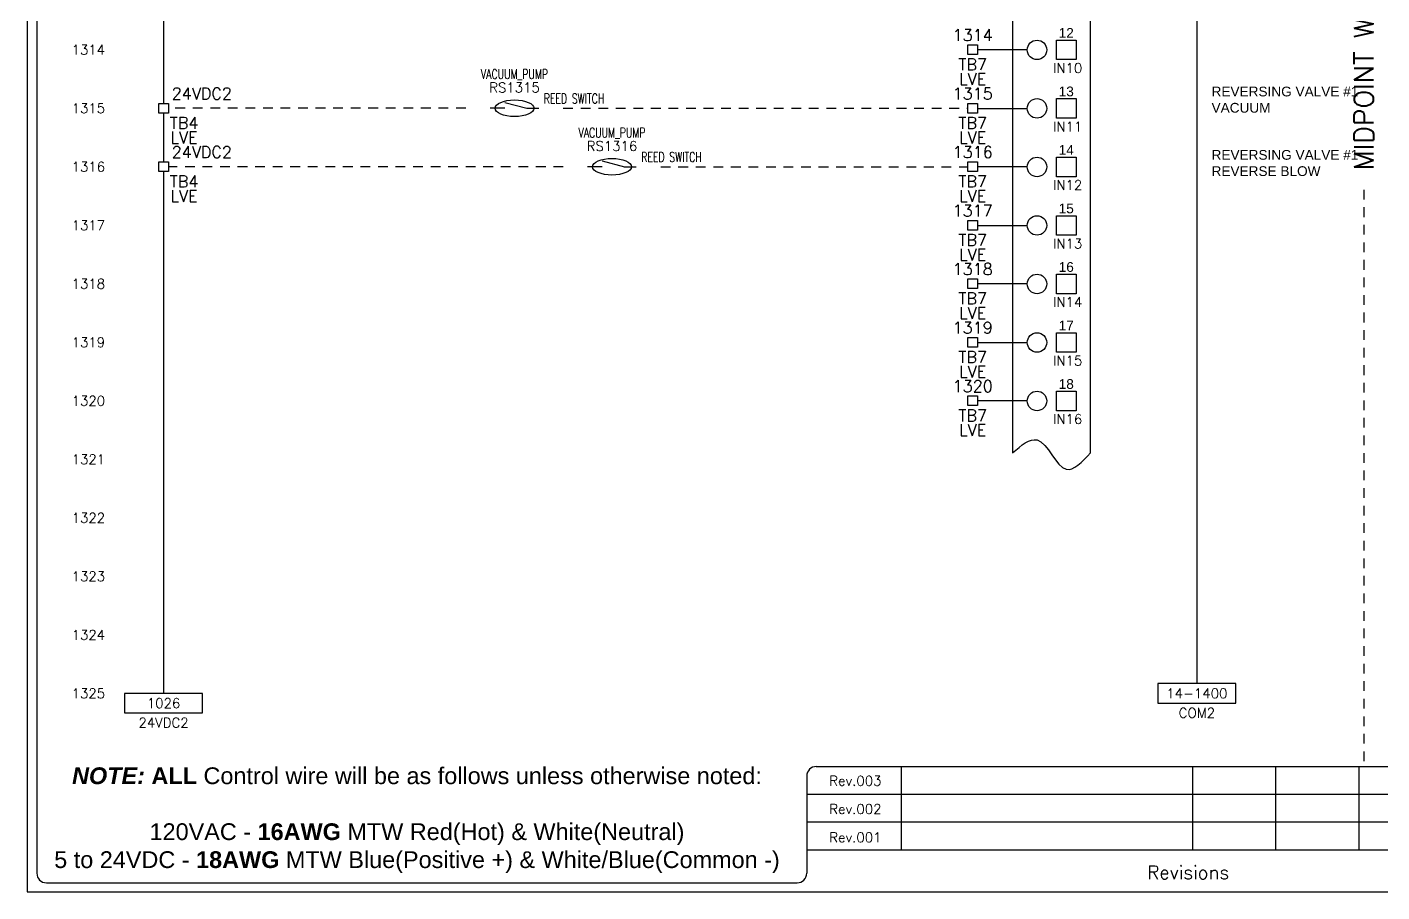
# Model space of a CAD drawing. Header units: inches. Extents: x 0 to 34.2, y 0 to 22.
# Drawn here: x 0 to 17.37, y -0.04 to 11.04 of the extents above; entities that cross this region are included whole.
import ezdxf
from ezdxf.enums import TextEntityAlignment as Align

# ---------------------------------------------------------------- set-up
doc = ezdxf.new("R2010")
doc.units = ezdxf.units.IN
doc.header["$MEASUREMENT"] = 0
doc.linetypes.add('HIDDEN2', pattern=[0.1875, 0.125, -0.0625])
for name, color, linetype in [('BLU_12AWG', 5, 'Continuous'), ('BLU_18 AWG', 150, 'Continuous'), ('BLU_18AWG', 5, 'Continuous'), ('BLU_WHT_12AWG', 4, 'Continuous'), ('DESC', 150, 'Continuous'), ('LOC', 8, 'Continuous'), ('LOCBOX', 3, 'HIDDEN2'), ('SYMS', 7, 'Continuous'), ('TAGS', 1, 'Continuous'), ('WIREREF', 50, 'Continuous'), ('XREF', 7, 'Continuous')]:
    doc.layers.add(name, color=color, linetype=linetype)
doc.layers.add('MidPoint', color=210, linetype='HIDDEN2', plot=False)
doc.styles.add('Fields', font='simplex.shx', dxfattribs={"height": 0.185})
doc.styles.get("Standard").update_dxf_attribs({"font": 'arial.ttf'})
doc.styles.add('Title_Block', font='simplex.shx', dxfattribs={"height": 0.185})
doc.styles.add('WD', font='romans.shx', dxfattribs={"height": 0.185})

# ---------------------------------------------------------------- blocks, each defined once
blk = doc.blocks.new('RG_Master_Ver_4_2_2')
at = {"color": 3}
for p, q in [((0.125, 21.734), (0.125, 0.194)), ((9.998, 1.441), (9.998, 0.194)), ((10.12, 1.563), (34.15, 1.563)), ((11.207, 1.563), (11.207, 0.496)), ((14.942, 1.563), (14.942, 0.496)), ((16.009, 1.563), (16.009, 0.496)), ((17.076, 1.563), (17.076, 0.496)), ((9.998, 1.207), (19.566, 1.207)), ((9.998, 0.852), (19.566, 0.852)), ((9.998, 0.496), (19.566, 0.496)), ((0.247, 0.072), (9.875, 0.072))]:
    blk.add_line(p, q, dxfattribs=at)
blk.add_lwpolyline([(0, -0.044), (34.25, -0.044), (34.25, 21.956), (0, 21.956)], close=True, dxfattribs=at)
for centre, start, end in [((10.12, 1.441), 90, 180), ((0.247, 0.194), 180, 270), ((9.875, 0.194), 270, 360)]:
    blk.add_arc(centre, 0.122, start, end, dxfattribs=at)
at = {"layer": 'MidPoint'}
blk.add_line((17.141, 8.956), (17.141, 1.581), dxfattribs=at)
at = {"style": 'Title_Block'}
for s, width, heights, insert, char_height, attachment_point in [('\\pxqc;Rev.003', 1.24498, [0], (9.998, 1.442), 0.125, 1), ('\\pxqc;Rev.002', 1.24498, [0], (9.998, 1.08), 0.125, 1), ('\\pxqc;Rev.001', 1.24498, [0], (9.998, 0.717), 0.125, 1), ('\\pxqc;Revisions', 9.42628, [0.392], (14.889, 0.206), 0.17145, 5)]:
    blk.add_mtext_dynamic_manual_height_columns(s, width=width, gutter_width=0.857, heights=heights, dxfattribs=dict(at, insert=insert, char_height=char_height, attachment_point=attachment_point))
at = {"style": 'Fields'}
for tag, p in [('DESCRIPTION_3', (13.116, 1.307)), ('DRN_3', (15.472, 1.307)), ('CHK_3', (16.529, 1.307)), ('APP_3', (17.552, 1.307)), ('DATE_3', (18.829, 1.307)), ('CUSTOMER', (28.997, 1.214)), ('DRAWING_DESC', (32.229, 1.246)), ('DESCRIPTION_2', (13.116, 0.951)), ('DRN_2', (15.472, 0.951)), ('CHK_2', (16.529, 0.951)), ('APP_2', (17.552, 0.951)), ('DATE_2', (18.829, 0.951)), ('DRAWING_#', (32.125, 0.894)), ('SIZE', (30.715, 0.894)), ('REV', (33.543, 0.894)), ('DESCRIPTION_1', (13.116, 0.596)), ('DRN_1', (15.472, 0.596)), ('CHK_1', (16.529, 0.596)), ('APP_1', (17.552, 0.596)), ('DATE_1', (18.829, 0.596)), ('PROJECT_#', (28.981, 0.581)), ('DRN_BY', (30.875, 0.524)), ('CHK_BY', (31.762, 0.524)), ('APP_BY', (32.75, 0.524)), ('SCALE', (33.652, 0.524)), ('PROJECT_NAME', (29.021, 0.176)), ('SHEETNUM', (32.753, 0.176)), ('TTL_SHTS', (33.547, 0.176))]:
    blk.add_attdef(tag, text='', height=0.125, dxfattribs=at).set_placement(p, align=Align.CENTER)
at = {"style": 'Fields', "flags": 9}
blk.add_attdef('WD_TB', (9.953, 0.194), '', height=0.0638, dxfattribs=at)
at = {"layer": 'MidPoint', "insert": (17.016, 9.206), "char_height": 0.25, "attachment_point": 1, "rotation": 90, "style": 'Fields'}
blk.add_mtext_dynamic_manual_height_columns('MIDPOINT WILL NOT PRINT', width=5.375, gutter_width=0.575, heights=[0], dxfattribs=at)
blk = doc.blocks.new('HA2S1_REF_1')
for p, q in [((0, 0.25), (0, 0)), ((1, 0.25), (0, 0.25)), ((1, 0), (1, 0.25)), ((0, 0), (1, 0))]:
    blk.add_line(p, q)
at = {"style": 'WD', "flags": 1}
blk.add_attdef('SIGCODE', text='', height=0.125, dxfattribs=at).set_placement((0.5, 0.3125), align=Align.CENTER)
at = {"style": 'WD'}
for tag, p in [('XREF', (0.5, 0.0625)), ('DESC1', (0.5, -0.1875))]:
    blk.add_attdef(tag, text='', height=0.125, dxfattribs=at).set_placement(p, align=Align.CENTER)
blk = doc.blocks.new('HT0W01')
for p, q in [((-0.062, 0.062), (0.062, 0.062)), ((-0.062, -0.062), (-0.062, 0.062)), ((0.062, 0.062), (0.062, -0.062)), ((0.062, -0.062), (-0.062, -0.062))]:
    blk.add_line(p, q)
at = {"style": 'WD', "flags": 1}
for tag, p, height in [('ASSYCODE', (-0.5, 0.5), 0.15), ('INST', (-0.438, 0.357), 0.15), ('DESC1', (0.612, 0.115), 0.15), ('X4TERM01', (-0.062, 0), 0.0125), ('X4TERMDESC01', (-0.055, -0.023), 0.025), ('X2TERMDESC01', (-0.006, 0.029), 0.025), ('STRIPSEQ', (0, 0), 0.00125), ('X2TERM01', (0, 0.062), 0.0125), ('X1TERMDESC01', (0.039, -0.003), 0.025), ('X1TERM01', (0.062, 0), 0.0125), ('LINKTERM', (0, -0.002), 0.00125), ('X8TERM01', (0, -0.062), 0.0125), ('X8TERMDESC01', (0, -0.054), 0.025)]:
    blk.add_attdef(tag, p, '', height=height, dxfattribs=at)
at = {"linetype": 'Continuous', "style": 'WD', "flags": 1}
blk.add_attdef('MFG', text='', height=0.15, dxfattribs=at).set_placement((-0.472, 0.062), align=Align.RIGHT)
at = {"linetype": 'Continuous', "style": 'WD', "flags": 8}
for tag, p in [('WIRENO', (0, 0.188)), ('TAGSTRIP', (0, -0.188))]:
    blk.add_attdef(tag, text='', height=0.15, dxfattribs=at).set_placement(p, align=Align.MIDDLE)
at = {"linetype": 'Continuous', "style": 'WD'}
for tag, p, flags in [('CAT', (-0.938, -0.125), 1), ('DESC2', (0.612, -0.041), 9), ('DESC3', (0.612, -0.198), 9)]:
    blk.add_attdef(tag, p, '', height=0.15, dxfattribs=dict(at, flags=flags))
at = {"style": 'WD'}
blk.add_attdef('LOC', text='', height=0.15, dxfattribs=at).set_placement((0, -0.375), align=Align.MIDDLE)
blk = doc.blocks.new('HDV11_RS_001')
for p, q in [((-0.125, 0), (-0.312, 0)), ((-0.125, 0.074), (0.159, 0)), ((0.158, 0), (0.312, 0))]:
    blk.add_line(p, q)
blk.add_ellipse((0, 0), major_axis=(-0.25, 0), ratio=0.426607)
at = {"style": 'WD', "width": 0.7}
for tag, p in [('INST', (0, 0.438)), ('LOC', (0, 0.312)), ('XREF', (0, -0.25)), ('WDTAGALT', (0, -0.375))]:
    blk.add_attdef(tag, text='', height=0.125, dxfattribs=at).set_placement(p, align=Align.CENTER)
at = {"style": 'WD'}
blk.add_attdef('TAG1', text='', height=0.125, dxfattribs=at).set_placement((0, 0.141), align=Align.CENTER)
for tag, p in [('X2LINK', (0, 0.203)), ('X8LINK', (0, -0.062))]:
    blk.add_attdef(tag, p, '', height=0.01, dxfattribs=at)
at = {"style": 'WD', "width": 0.7}
for tag, p in [('DESC2', (0.375, 0.062)), ('DESC1', (1.25, 0.062))]:
    blk.add_attdef(tag, p, '', height=0.125, dxfattribs=at)
at = {"style": 'WD'}
for tag, p, height, flags in [('X4TERM01', (-0.312, 0), 0.005, 1), ('FAMILY', (0.038, 0.037), 0.01, 9), ('CONTACT', (0.038, 0.02), 0.01, 1), ('X1TERM02', (0.312, 0), 0.005, 1)]:
    blk.add_attdef(tag, p, '', height=height, dxfattribs=dict(at, flags=flags))
at = {"linetype": 'Continuous', "style": 'WD', "flags": 9}
for tag, p in [('CAT', (0.063, -0.007)), ('ASSYCODE', (0.062, -0.043)), ('MFG', (0.063, -0.027))]:
    blk.add_attdef(tag, text='', height=0.01, dxfattribs=at).set_placement(p, align=Align.CENTER)
at = {"style": 'WD', "width": 0.8}
blk.add_attdef('TERM01', text='', height=0.125, dxfattribs=at).set_placement((-0.25, -0.015), align=Align.TOP_RIGHT)
blk.add_attdef('TERM02', text='', height=0.125, dxfattribs=at).set_placement((0.25, -0.015), align=Align.TOP_LEFT)

msp = doc.modelspace()

# ---------------------------------------------------------------- linework, layer by layer
for p, q in [((12.637, 19.873), (12.637, 5.584)), ((13.637, 5.584), (13.637, 19.873)), ((13.2, 10.873), (13.45, 10.873)), ((13.2, 10.623), (13.2, 10.873)), ((13.45, 10.873), (13.45, 10.623)), ((13.45, 10.873), (13.45, 10.623)), ((13.45, 10.623), (13.2, 10.623)), ((13.2, 10.123), (13.45, 10.123)), ((13.2, 9.873), (13.2, 10.123)), ((13.45, 10.123), (13.45, 9.873)), ((13.45, 10.123), (13.45, 9.873)), ((13.45, 9.873), (13.2, 9.873)), ((13.2, 9.373), (13.45, 9.373)), ((13.2, 9.123), (13.2, 9.373)), ((13.45, 9.373), (13.45, 9.123)), ((13.45, 9.373), (13.45, 9.123)), ((13.45, 9.123), (13.2, 9.123)), ((13.2, 8.623), (13.45, 8.623)), ((13.2, 8.373), (13.2, 8.623)), ((13.45, 8.623), (13.45, 8.373)), ((13.45, 8.623), (13.45, 8.373)), ((13.45, 8.373), (13.2, 8.373)), ((13.2, 7.873), (13.45, 7.873)), ((13.2, 7.623), (13.2, 7.873)), ((13.45, 7.873), (13.45, 7.623)), ((13.45, 7.873), (13.45, 7.623)), ((13.45, 7.623), (13.2, 7.623)), ((13.2, 7.123), (13.45, 7.123)), ((13.2, 6.873), (13.2, 7.123)), ((13.45, 7.123), (13.45, 6.873)), ((13.45, 7.123), (13.45, 6.873)), ((13.45, 6.873), (13.2, 6.873)), ((13.2, 6.373), (13.45, 6.373)), ((13.2, 6.123), (13.2, 6.373)), ((13.45, 6.373), (13.45, 6.123)), ((13.45, 6.373), (13.45, 6.123)), ((13.45, 6.123), (13.2, 6.123))]:
    msp.add_line(p, q)
for centre in [(12.95, 10.748), (12.95, 9.998), (12.95, 9.248), (12.95, 8.498), (12.95, 7.748), (12.95, 6.998), (12.95, 6.248)]:
    msp.add_circle(centre, 0.125)
msp.add_spline([(12.637, 5.584), (12.95, 5.748), (13.325, 5.373), (13.637, 5.584)], degree=3)
at = {"layer": 'BLU_12AWG'}
for p, q in [((1.75, 12.188), (1.75, 10.062)), ((1.75, 9.938), (1.75, 9.312)), ((1.75, 9.188), (1.75, 2.5))]:
    msp.add_line(p, q, dxfattribs=at)
at = {"layer": 'BLU_18 AWG'}
for p, q in [((12.825, 10.748), (12.188, 10.748)), ((12.188, 9.998), (12.825, 9.998)), ((12.825, 9.248), (12.188, 9.248)), ((12.188, 8.498), (12.825, 8.498)), ((12.825, 7.748), (12.188, 7.748)), ((12.188, 6.998), (12.825, 6.998)), ((12.825, 6.248), (12.188, 6.248))]:
    msp.add_line(p, q, dxfattribs=at)
at = {"layer": 'BLU_18AWG', "linetype": 'HIDDEN2'}
for p, q in [((5.625, 10), (1.812, 10)), ((6.875, 10), (12.062, 10)), ((6.875, 9.25), (1.812, 9.25)), ((8.125, 9.25), (12.062, 9.25))]:
    msp.add_line(p, q, dxfattribs=at)
at = {"layer": 'BLU_WHT_12AWG'}
msp.add_line((15, 21.125), (15, 2.625), dxfattribs=at)

# ---------------------------------------------------------------- block references
msp.add_blockref('RG_Master_Ver_4_2_2', (0, 0))
at = {"layer": 'SYMS'}
ref = msp.add_blockref('HT0W01', (12.125, 10.75), dxfattribs=at)
ref.add_attrib('LOC', 'LVE', dxfattribs={"layer": 'LOC', "height": 0.15, "style": 'WD'}).set_placement((12.125, 10.375), align=Align.MIDDLE)
ref.add_attrib('WIRENO', '1314', dxfattribs={"layer": 'WIREREF', "linetype": 'Continuous', "height": 0.15, "style": 'WD', "flags": 8}).set_placement((12.125, 10.938), align=Align.MIDDLE)
ref.add_attrib('TAGSTRIP', 'TB7', dxfattribs={"layer": 'TAGS', "linetype": 'Continuous', "height": 0.15, "style": 'WD', "flags": 8}).set_placement((12.125, 10.562), align=Align.MIDDLE)
ref = msp.add_blockref('HDV11_RS_001', (6.25, 10), dxfattribs=at)
ref.add_attrib('LOC', 'VACUUM_PUMP', dxfattribs={"layer": 'LOC', "height": 0.125, "style": 'WD', "width": 0.7}).set_placement((6.25, 10.375), align=Align.CENTER)
ref.add_attrib('DESC2', 'REED SWITCH', (6.625, 10.062), dxfattribs={"layer": 'DESC', "height": 0.125, "style": 'WD', "width": 0.7})
ref.add_attrib('TAG1', 'RS1315', dxfattribs={"layer": 'TAGS', "height": 0.125, "style": 'WD'}).set_placement((6.25, 10.203), align=Align.CENTER)
ref = msp.add_blockref('HT0W01', (1.75, 10), dxfattribs=at)
ref.add_attrib('LOC', 'LVE', dxfattribs={"layer": 'LOC', "height": 0.15, "style": 'WD'}).set_placement((2.013, 9.625), align=Align.MIDDLE)
ref.add_attrib('WIRENO', '24VDC2', dxfattribs={"layer": 'WIREREF', "linetype": 'Continuous', "height": 0.15, "style": 'WD', "flags": 8}).set_placement((2.241, 10.188), align=Align.MIDDLE)
ref.add_attrib('TAGSTRIP', 'TB4', dxfattribs={"layer": 'TAGS', "linetype": 'Continuous', "height": 0.15, "style": 'WD', "flags": 8}).set_placement((2.013, 9.812), align=Align.MIDDLE)
ref = msp.add_blockref('HT0W01', (12.125, 10), dxfattribs=at)
ref.add_attrib('LOC', 'LVE', dxfattribs={"layer": 'LOC', "height": 0.15, "style": 'WD'}).set_placement((12.125, 9.625), align=Align.MIDDLE)
ref.add_attrib('WIRENO', '1315', dxfattribs={"layer": 'WIREREF', "linetype": 'Continuous', "height": 0.15, "style": 'WD', "flags": 8}).set_placement((12.125, 10.188), align=Align.MIDDLE)
ref.add_attrib('TAGSTRIP', 'TB7', dxfattribs={"layer": 'TAGS', "linetype": 'Continuous', "height": 0.15, "style": 'WD', "flags": 8}).set_placement((12.125, 9.812), align=Align.MIDDLE)
ref = msp.add_blockref('HDV11_RS_001', (7.5, 9.25), dxfattribs=at)
ref.add_attrib('LOC', 'VACUUM_PUMP', dxfattribs={"layer": 'LOC', "height": 0.125, "style": 'WD', "width": 0.7}).set_placement((7.5, 9.625), align=Align.CENTER)
ref.add_attrib('DESC2', 'REED SWITCH', (7.875, 9.312), dxfattribs={"layer": 'DESC', "height": 0.125, "style": 'WD', "width": 0.7})
ref.add_attrib('TAG1', 'RS1316', dxfattribs={"layer": 'TAGS', "height": 0.125, "style": 'WD'}).set_placement((7.5, 9.453), align=Align.CENTER)
ref = msp.add_blockref('HT0W01', (1.75, 9.25), dxfattribs=at)
ref.add_attrib('LOC', 'LVE', dxfattribs={"layer": 'LOC', "height": 0.15, "style": 'WD'}).set_placement((2.013, 8.875), align=Align.MIDDLE)
ref.add_attrib('WIRENO', '24VDC2', dxfattribs={"layer": 'WIREREF', "linetype": 'Continuous', "height": 0.15, "style": 'WD', "flags": 8}).set_placement((2.241, 9.438), align=Align.MIDDLE)
ref.add_attrib('TAGSTRIP', 'TB4', dxfattribs={"layer": 'TAGS', "linetype": 'Continuous', "height": 0.15, "style": 'WD', "flags": 8}).set_placement((2.013, 9.062), align=Align.MIDDLE)
ref = msp.add_blockref('HT0W01', (12.125, 9.25), dxfattribs=at)
ref.add_attrib('LOC', 'LVE', dxfattribs={"layer": 'LOC', "height": 0.15, "style": 'WD'}).set_placement((12.125, 8.875), align=Align.MIDDLE)
ref.add_attrib('WIRENO', '1316', dxfattribs={"layer": 'WIREREF', "linetype": 'Continuous', "height": 0.15, "style": 'WD', "flags": 8}).set_placement((12.125, 9.438), align=Align.MIDDLE)
ref.add_attrib('TAGSTRIP', 'TB7', dxfattribs={"layer": 'TAGS', "linetype": 'Continuous', "height": 0.15, "style": 'WD', "flags": 8}).set_placement((12.125, 9.062), align=Align.MIDDLE)
ref = msp.add_blockref('HT0W01', (12.125, 8.5), dxfattribs=at)
ref.add_attrib('LOC', 'LVE', dxfattribs={"layer": 'LOC', "height": 0.15, "style": 'WD'}).set_placement((12.125, 8.125), align=Align.MIDDLE)
ref.add_attrib('WIRENO', '1317', dxfattribs={"layer": 'WIREREF', "linetype": 'Continuous', "height": 0.15, "style": 'WD', "flags": 8}).set_placement((12.125, 8.688), align=Align.MIDDLE)
ref.add_attrib('TAGSTRIP', 'TB7', dxfattribs={"layer": 'TAGS', "linetype": 'Continuous', "height": 0.15, "style": 'WD', "flags": 8}).set_placement((12.125, 8.312), align=Align.MIDDLE)
ref = msp.add_blockref('HT0W01', (12.125, 7.75), dxfattribs=at)
ref.add_attrib('LOC', 'LVE', dxfattribs={"layer": 'LOC', "height": 0.15, "style": 'WD'}).set_placement((12.125, 7.375), align=Align.MIDDLE)
ref.add_attrib('WIRENO', '1318', dxfattribs={"layer": 'WIREREF', "linetype": 'Continuous', "height": 0.15, "style": 'WD', "flags": 8}).set_placement((12.125, 7.938), align=Align.MIDDLE)
ref.add_attrib('TAGSTRIP', 'TB7', dxfattribs={"layer": 'TAGS', "linetype": 'Continuous', "height": 0.15, "style": 'WD', "flags": 8}).set_placement((12.125, 7.562), align=Align.MIDDLE)
ref = msp.add_blockref('HT0W01', (12.125, 7), dxfattribs=at)
ref.add_attrib('LOC', 'LVE', dxfattribs={"layer": 'LOC', "height": 0.15, "style": 'WD'}).set_placement((12.125, 6.625), align=Align.MIDDLE)
ref.add_attrib('WIRENO', '1319', dxfattribs={"layer": 'WIREREF', "linetype": 'Continuous', "height": 0.15, "style": 'WD', "flags": 8}).set_placement((12.125, 7.188), align=Align.MIDDLE)
ref.add_attrib('TAGSTRIP', 'TB7', dxfattribs={"layer": 'TAGS', "linetype": 'Continuous', "height": 0.15, "style": 'WD', "flags": 8}).set_placement((12.125, 6.812), align=Align.MIDDLE)
ref = msp.add_blockref('HT0W01', (12.125, 6.25), dxfattribs=at)
ref.add_attrib('LOC', 'LVE', dxfattribs={"layer": 'LOC', "height": 0.15, "style": 'WD'}).set_placement((12.125, 5.875), align=Align.MIDDLE)
ref.add_attrib('WIRENO', '1320', dxfattribs={"layer": 'WIREREF', "linetype": 'Continuous', "height": 0.15, "style": 'WD', "flags": 8}).set_placement((12.125, 6.438), align=Align.MIDDLE)
ref.add_attrib('TAGSTRIP', 'TB7', dxfattribs={"layer": 'TAGS', "linetype": 'Continuous', "height": 0.15, "style": 'WD', "flags": 8}).set_placement((12.125, 6.062), align=Align.MIDDLE)
ref = msp.add_blockref('HA2S1_REF_1', (14.5, 2.375), dxfattribs=at)
ref.add_attrib('XREF', '14-1400', dxfattribs={"layer": 'XREF', "height": 0.125, "style": 'WD'}).set_placement((15, 2.438), align=Align.CENTER)
ref.add_attrib('DESC1', 'COM2', dxfattribs={"layer": 'DESC', "height": 0.125, "style": 'WD'}).set_placement((15, 2.188), align=Align.CENTER)
ref = msp.add_blockref('HA2S1_REF_1', (1.25, 2.25), dxfattribs=at)
ref.add_attrib('XREF', '1026', dxfattribs={"layer": 'XREF', "height": 0.125, "style": 'WD'}).set_placement((1.75, 2.312), align=Align.CENTER)
ref.add_attrib('DESC1', '24VDC2', dxfattribs={"layer": 'DESC', "height": 0.125, "style": 'WD'}).set_placement((1.75, 2.062), align=Align.CENTER)

# ---------------------------------------------------------------- texts
at = {"style": 'WD'}
for s, p in [('1314', (1, 10.75)), ('1315', (1, 10)), ('1316', (1, 9.25)), ('1317', (1, 8.5)), ('1318', (1, 7.75)), ('1319', (1, 7)), ('1320', (1, 6.25)), ('1321', (1, 5.5)), ('1322', (1, 4.75)), ('1323', (1, 4)), ('1324', (1, 3.25)), ('1325', (1, 2.5))]:
    msp.add_text(s, height=0.125, dxfattribs=at).set_placement(p, align=Align.MIDDLE_RIGHT)
at = {"attachment_point": 1}
for s, width, gutter_width, insert, char_height in [('REVERSING VALVE #1\\PVACUUM', 2.20414, 1, (15.188, 10.277), 0.125), ('REVERSING VALVE #1\\PREVERSE BLOW', 2.20414, 1, (15.188, 9.465), 0.125), ('\\pxqc;{\\fArial|b1|i1|c0|p34;NOTE:} {\\fArial|b1|i0|c0|p34;ALL} Control wire will be as follows unless otherwise noted:\\P\\P120VAC - {\\fArial|b1|i0|c0|p34;16AWG} MTW Red(Hot) & White(Neutral)\\P5 to 24VDC - {\\fArial|b1|i0|c0|p34;18AWG} MTW Blue(Positive +) & White/Blue(Common -)', 9.875, 0.9, (0.062, 1.552), 0.215)]:
    msp.add_mtext_dynamic_manual_height_columns(s, width=width, gutter_width=gutter_width, heights=[0], dxfattribs=dict(at, insert=insert, char_height=char_height))
at = {"layer": 'LOCBOX', "style": 'WD'}
for tag, p in [('IN10', (13.343, 10.578)), ('IN11', (13.343, 9.828)), ('IN12', (13.343, 9.078)), ('IN13', (13.343, 8.328)), ('IN14', (13.343, 7.578)), ('IN15', (13.343, 6.828)), ('IN16', (13.343, 6.078))]:
    msp.add_attdef(tag, text='SAFE IN0', height=0.125, dxfattribs=at).set_placement(p, align=Align.TOP_CENTER)
at = {"layer": 'TAGS', "char_height": 0.125, "attachment_point": 2}
for s, insert in [('12', (13.325, 11.028)), ('13', (13.325, 10.278)), ('14', (13.325, 9.528)), ('15', (13.325, 8.778)), ('16', (13.325, 8.028)), ('17', (13.325, 7.278)), ('18', (13.325, 6.528))]:
    msp.add_mtext_dynamic_manual_height_columns(s, width=0.1875, gutter_width=0.9, heights=[0], dxfattribs=dict(at, insert=insert))

doc.saveas('drawing.dxf')
